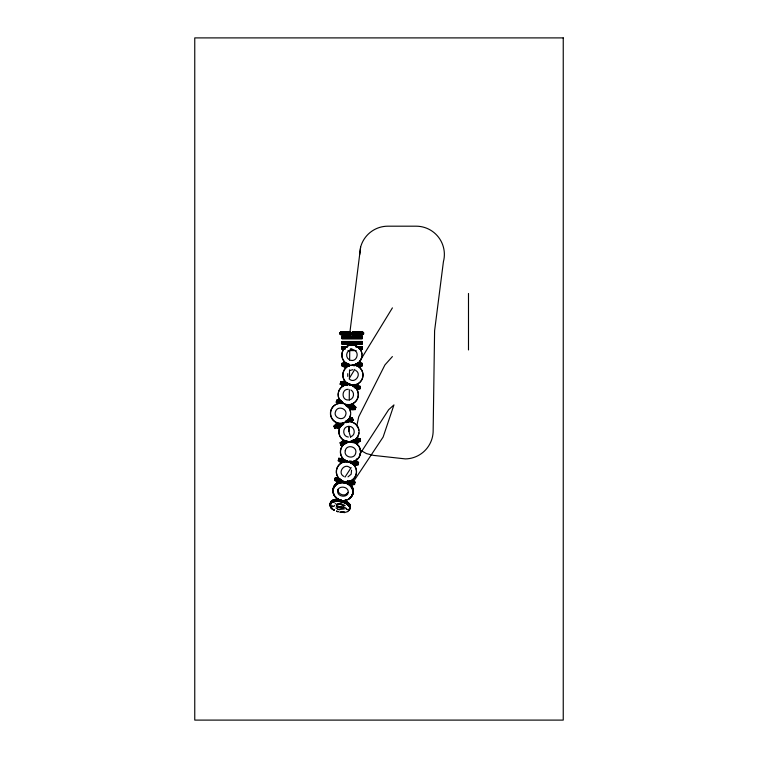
<?xml version="1.0" encoding="UTF-8"?>
<svg xmlns="http://www.w3.org/2000/svg" width="758" height="758" viewBox="0 0 758 758"><rect width="100%" height="100%" fill="white"/><g stroke="black" fill="none" stroke-linecap="round" stroke-linejoin="round"><path stroke-width="1.14" d="M350.651 437.489L348.926 431.406L348.974 426.792M349.239 400.252L349.343 389.754M349.542 369.857L349.457 378.09L354.81 369.345M349.637 360.448L349.732 351.039M359.984 449.977L366.417 453.578L373.561 455.397L405.378 458.903A28.245 28.245 0 0 0 433.159 430.212L434.599 330.734L443.411 261.737A28.245 28.245 0 0 0 416.133 226.187L387.888 226.187A28.245 28.245 0 0 0 360.609 247.117L349.912 332.222M345.26 507.727C347.448 512.493 351.977 507.547 349.969 504.752M360.609 247.117L359.671 254.612M347.733 373.647L347.733 376.423M340.693 500.886C339.783 500.716 340.674 501.483 340.522 500.687M340.2 500.706L340.598 500.867M341.678 501L342.199 501.057M341.943 500.839L341.943 501.398L341.811 500.905M330.678 504.525L330.763 503.994M344.445 482.827L344.473 482.656A10.025 8.831 11.6 0 1 352.1 495.372M345.809 482.903L346.198 482.969M335.841 480.771L337.869 482.562M337.916 489.365C337.215 493.098 342.824 496.623 346.378 494.169M357.492 462.058L357.549 461.48M356.81 425.835L358.686 416.862L384.922 364.939L392.407 356.573M341.356 384.581L342.815 386.239M349.921 508.637L349.798 508.609A10.025 5.145 11.6 0 0 340.797 501.616A10.025 5.145 11.6 0 0 330.128 504.79C329.351 507.083 334.818 506.96 334.648 505.501M349.864 508.305A10.025 5.145 11.6 0 0 340.854 501.313A10.025 5.145 11.6 0 0 330.194 504.487L331.502 500.962M339.982 500.735L340.569 501.019M356.857 465.156L355.474 465.459A2.236 2.236 0 0 1 354.356 465.516M353.285 484.807L351.864 485.148A2.236 2.236 0 0 1 351.314 485.243M336.467 477.711L336.988 477.521M352.517 421.078L352.063 421.59M344.037 440.265L346.491 441.09M338.352 399.703L338.892 399.618M353.787 409.775L351.883 409.86L350.414 409.045M359.917 360.998L392.417 307.871M345.004 477.114L351.172 467.591M357.037 458.524L355.824 460.39L357.189 461.243M359.463 454.781L388.674 409.68L393.961 404.905L383.122 437.053L353.825 481.074M361.092 366.484L359.823 367.061M348.111 492.349L346.368 494.178M342.18 441.658L342.872 441.042M334.979 424.745L336.959 423.248M346.018 382.25L350.547 384.666L355.682 384.495M332.914 505.937L331.085 505.899M340.351 399.873L342.104 401.768M358.979 442.293L358.363 442.691A2.236 2.236 0 0 1 356.241 443.127M336.097 423.959L336.997 423.551M338.94 427.777L337.594 428.213M339.129 428.005L337.727 428.507M351.087 436.627C356.023 434.751 354.839 426.745 349.58 426.375M358.525 389.242L357.122 389.432A2.236 2.236 0 0 1 356.563 389.517M345.837 443.25L344.293 444.017L345.856 443.297M355.805 464.976L355.369 465.175A1.914 1.914 0 0 1 354.412 465.223M352.205 484.665L351.769 484.864A1.914 1.914 0 0 1 351.295 484.949M348.007 476.848L351.162 474.233L351.551 470.14M343.109 362.703L344.331 362.182M333.795 426.1L339.745 423.371M347.401 419.866L352.243 417.649M333.852 426.233L340.503 423.191M347.467 419.998L352.299 417.791M334.003 426.565L340.683 423.504M345.402 421.344L352.451 418.113M334.06 426.697L343.099 422.557M345.459 421.476L352.517 418.245M334.259 427.133L352.716 418.681M334.439 427.512L343.469 423.371M345.837 422.291L352.887 419.06M334.638 427.938L343.668 423.807M346.027 422.727L347.552 422.026M348.244 421.713L353.086 419.496M334.695 428.081L342.948 424.3M348.31 421.846L353.143 419.629M334.846 428.403L343.09 424.632M350.376 421.296L353.294 419.96M334.903 428.535L341.593 425.484M350.442 421.429L353.361 420.093M344.331 508.997L339.518 509.461M348.026 511.517L344.066 512.692M349.665 399.826C354.138 398.784 354.971 392.094 350.897 389.982M350.556 349.883C346.074 350.897 345.203 357.577 349.258 359.709M350.234 370.387L352.915 369.667M343.099 381.71L345.004 381.691M335.68 503.644L335.112 503.852M336.438 504.496L340.314 504.43L343.952 505.965M343.905 506.894L340.029 506.96L336.41 505.434M348.178 426.394C342.161 427.01 342.313 436.608 348.339 437.034M340.124 442.606L347.316 441.128M354.791 439.602L360.003 438.531M340.152 442.757L347.353 441.279M352.461 440.227L360.031 438.674M340.228 443.108L347.42 441.63M352.498 440.587L360.097 439.024M340.257 443.25L347.448 441.772M350.831 441.08L360.135 439.166M340.351 443.714L350.111 441.743M350.926 441.544L360.23 439.64M340.437 444.131L347.628 442.653M350.158 442.132L360.306 440.047M340.531 444.595L345.383 443.601M352.811 442.075L360.41 440.512M340.56 444.738L343.412 444.15M352.84 442.217L360.438 440.663M340.636 445.088L343.488 444.501M352.906 442.568L360.505 441.014M340.664 445.24L343.516 444.652M352.944 442.719L360.543 441.156M344.663 507.746L339.878 507.841L336.675 506.751M348.206 389.28C341.318 389.072 341.394 400.319 348.282 400.016M352.915 364.882L350.291 365.233A10.148 10.148 0 0 0 350.291 384.837M351.939 365.214L354.573 364.863A10.148 10.148 0 0 0 360.258 349.239A10.148 10.148 0 0 0 343.63 349.239A10.148 10.148 0 0 0 349.315 364.863M345.913 367.232L344.776 367.232M343.166 381.274L345.155 381.426M337.13 503.795L338.722 503.757M343.222 507.595L336.846 506.363M343.867 440.54L341.261 441.772L341.28 442.369M349.012 333.975L349.59 333.956M352.944 334.306L353.645 334.25M343.639 507.832L339.935 507.633L336.391 506.429M340.816 331.815L350.404 331.815M352.934 331.815L362.523 331.815M340.569 331.852L350.651 331.852M352.688 331.852L362.769 331.852M340.607 332.004L350.622 332.004M352.726 332.004L362.731 332.004M341.763 332.279L349.457 332.279M353.882 332.279L361.575 332.279M339.726 332.61L351.494 332.61M351.845 332.535L363.613 332.61M339.726 332.885L351.494 332.8M351.845 332.8L363.613 332.8M339.726 333.141L351.494 333.141M351.845 333.141L363.613 333.141M339.726 333.359L351.494 333.359M351.845 333.359L363.613 333.359M339.726 333.615L351.494 333.615M351.845 333.7L363.613 333.615M339.726 333.89L351.494 333.89M351.845 333.89L363.613 333.89M339.726 333.965L351.494 333.965M351.845 333.965L363.613 333.965M340.607 334.496L350.622 334.496M352.726 334.496L362.731 334.496M340.569 334.648L350.651 334.648M352.688 334.648L362.769 334.648M340.816 334.685L350.404 334.685M352.934 334.685L362.523 334.685M341.924 336.088L362.22 336.088M341.924 336.23L362.22 336.23M341.924 336.59L362.22 336.59M341.924 336.741L362.22 336.741M341.924 337.215L362.22 337.215M341.924 337.632L362.22 337.632M341.924 338.115L362.22 338.115M341.924 338.257L362.22 338.257M341.924 338.618L362.22 338.618M341.924 338.769L362.22 338.769M341.924 341.479L362.22 341.479M341.924 341.631L362.22 341.631M341.924 341.991L362.22 341.991M341.924 342.142L362.22 342.142M341.924 342.616L362.22 342.616M341.924 343.033L362.22 343.033M341.924 343.507L362.22 343.507M341.924 343.658L362.22 343.658M341.924 344.018L362.22 344.018M341.924 344.17L362.22 344.17M341.924 346.567L347.069 346.567M355.521 346.567L362.22 346.567M341.924 346.719L347.069 346.719M355.521 346.719L362.22 346.719M341.924 347.079L347.069 347.079M357.084 347.079L362.22 347.079M341.924 347.23L347.069 347.23M357.084 347.23L362.22 347.23M341.924 347.704L344.994 347.704M359.159 347.704L362.22 347.704M341.924 348.121L344.994 348.121M359.159 348.121L362.22 348.121M341.924 348.595L344.899 348.595M359.159 348.595L362.22 348.595M341.924 348.746L344.899 348.746M359.159 348.746L362.22 348.746M341.924 349.106L344.899 349.106M350.329 349.106L352.072 349.106M360.751 349.106L362.22 349.106M341.924 349.249L344.899 349.249M350.329 349.249L352.072 349.249M360.751 349.249L362.22 349.249M352.072 350.3L354.185 350.3M348.007 350.594L356.146 350.594M341.924 363.281L347.069 363.281M357.084 363.281L362.22 363.281M341.924 363.433L347.069 363.433M357.084 363.433L362.22 363.433M341.924 363.783L348.68 363.783M355.521 363.783L362.22 363.783M341.924 363.935L348.68 363.935M355.521 363.935L362.22 363.935M341.924 364.409L349.485 364.409M354.668 364.409L362.22 364.409M341.924 364.825L349.485 364.825M354.668 364.825L362.22 364.825M341.924 365.309L349.485 365.309M354.668 365.309L362.22 365.309M341.924 365.451L349.485 365.451M354.668 365.451L362.22 365.451M341.924 365.811L349.485 365.811M357.084 365.811L362.22 365.811M341.924 365.962L349.485 365.962M357.084 365.962L362.22 365.962M352.195 404.582L353.825 405.009M352.252 404.886L353.645 405.246M353.219 365.621L354.877 365.726M349.002 461.252L350.717 461.366M348.993 461.309L350.717 461.423M338.494 503.805L340.389 503.966M341.849 507.585L338.163 506.865M350.556 360.249C357.141 362.286 360.059 351.409 353.332 349.883M342.426 445.619L341.924 445.477M343.999 482.571L344.663 482.675M345.591 482.846L346.292 482.979M344.056 482.761L344.577 482.855M338.741 458.202L343.592 459.196M353.408 461.215L358.61 462.285M338.712 458.353L343.564 459.348M353.37 461.357L358.581 462.427M338.636 458.704L345.051 460.021M350.916 461.224L358.515 462.778M338.608 458.846L345.023 460.163M350.888 461.366L358.487 462.93M338.513 459.31L347.401 461.139M349.087 461.48L358.382 463.394M338.428 459.718L347.316 461.546M349.002 461.897L358.307 463.801M338.333 460.191L347.221 462.01M348.907 462.361L358.174 464.417M338.229 460.684L344.644 462.001M350.509 463.204L358.108 464.768M338.201 460.836L343.052 461.83M350.48 463.356L358.079 464.91M335.188 477.9L340.039 478.895M349.855 480.913L355.066 481.984M335.159 478.042L340.01 479.037M349.826 481.055L355.038 482.126M335.083 478.393L341.498 479.71M347.363 480.913L354.962 482.476M335.055 478.544L341.47 479.861M347.335 481.065L354.934 482.619M334.96 479.009L342.161 480.487M347.24 481.529L354.839 483.092M334.875 479.416L342.076 480.894M347.155 481.936L354.753 483.5M334.78 479.89L341.981 481.358M347.856 482.571L354.659 483.964M334.752 480.032L341.943 481.51M347.827 482.713L354.63 484.116M334.676 480.382L341.091 481.7M349.343 483.396L354.555 484.466M334.648 480.525L339.499 481.519M349.315 483.538L354.526 484.608M358.117 438.096L358.79 438.323M340.749 381.681L347.903 383.387M352.972 384.6L360.486 386.391M340.721 381.833L350.376 384.135M352.906 384.732L360.457 386.533M340.636 382.174L350.3 384.477M352.83 385.083L360.372 386.883M340.598 382.326L350.262 384.628M352.792 385.225L360.334 387.025M340.484 382.79L360.23 387.49M340.389 383.188L347.543 384.893M352.584 386.097L360.126 387.897M340.285 383.652L347.429 385.358M353.266 386.751L360.022 388.361M340.247 383.804L347.391 385.5M354.81 387.272L359.984 388.503M340.162 384.145L344.985 385.301M354.725 387.622L359.898 388.854M340.134 384.297L344.947 385.443M354.697 387.764L359.87 388.996M340.408 503.757L342.265 504.241M340.361 504.032L342.18 504.515M341.422 462.56L340.531 462.134M341.356 462.854L339.669 461.887M345.686 460.419L347.316 460.968M361.045 362.703L359.823 362.182M337.149 399.712L341.924 401.617M348.983 404.44L355.995 407.245M337.102 399.845L341.867 401.759M348.926 404.582L355.938 407.387M336.912 400.319L343.175 402.82M347.136 404.412L355.748 407.851M336.732 400.764L342.995 403.265M344.53 403.881L355.578 408.297M336.58 401.153L342.843 403.654M344.369 404.27L355.417 408.685M336.4 401.588L341.166 403.502M345.819 405.359L355.246 409.131M336.344 401.731L341.109 403.635M345.762 405.502L355.189 409.263M336.211 402.062L339.053 403.199M346.434 406.155L355.057 409.595M336.154 402.204L338.997 403.341M346.387 406.297L355 409.737M342.019 504.402L343.507 505.027M338.153 509.101L335.898 507.945M344.331 367.061L343.061 366.484M351.447 409.434L350.651 408.865M353.607 480.932L352.83 480.439M343.952 504.961L345.165 505.671M337.452 482.107L336.874 481.662M355.834 460.712L356.554 461.328M342.967 385.983L342.237 385.329M350.063 467.79C344.445 462.333 336.903 472.973 343.914 476.469M355.597 370.387C362.476 374.149 354.536 384.495 349.125 378.829M354.232 405.397L354.801 405.975M346.444 508.248L346.719 508.77M348.86 426.138L348.926 431.406M468.491 293.469L468.491 349.95M358.155 442.464A1.914 1.914 0 0 1 357.293 442.89M357.179 384.524A1.914 1.914 0 0 1 357.634 384.694M357.245 384.24A2.236 2.236 0 0 1 358.24 384.761M356.885 389.574A10.025 10.025 0 0 1 350.907 404.308M350.054 404.507A10.025 10.025 0 0 1 345.714 404.346M343.289 403.36A10.025 10.025 0 0 1 341.849 402.365M341.204 401.787A10.025 10.025 0 0 1 338.362 392.976M338.542 392.123A10.025 10.025 0 0 1 347.306 384.666M349.05 384.657A10.025 10.025 0 0 1 350.774 384.95M353.2 385.936A10.025 10.025 0 0 1 356.412 388.845M353.256 385.822A10.148 10.148 0 0 1 345.686 404.469M343.232 403.474A10.148 10.148 0 0 1 348.178 384.505M349.059 384.533A10.148 10.148 0 0 1 350.802 384.827M362.788 373.287A10.025 10.025 0 0 1 360.003 382.117M359.358 382.705A10.025 10.025 0 0 1 352.915 385.055M350.319 384.713A10.025 10.025 0 0 1 348.68 384.116M347.903 383.709A10.025 10.025 0 0 1 346.472 382.705M345.828 382.117A10.025 10.025 0 0 1 347.173 366.825M347.903 366.351A10.025 10.025 0 0 1 350.319 365.356M353.787 365.053A10.025 10.025 0 0 1 362.599 372.443M353.796 364.92A10.148 10.148 0 0 1 363.054 375.475A10.148 10.148 0 0 1 352.915 385.178M350.518 414.522A10.025 10.025 0 0 1 345.326 422.187M343.734 422.879A10.025 10.025 0 0 1 342.029 423.286M339.413 423.324A10.025 10.025 0 0 1 335.803 404.554M336.59 404.175A10.025 10.025 0 0 1 341.716 403.417M344.255 404.052A10.025 10.025 0 0 1 350.48 411.907M344.303 403.938A10.148 10.148 0 0 1 345.392 422.301M343.772 423.002A10.148 10.148 0 0 1 330.469 414.408A10.148 10.148 0 0 1 341.735 403.284M350.982 441.876A10.025 10.025 0 0 1 360.476 452.81A10.025 10.025 0 0 1 349.125 461.811M347.429 461.423A10.025 10.025 0 0 1 347.534 442.312M350.992 441.743A10.148 10.148 0 0 1 360.6 452.82A10.148 10.148 0 0 1 349.116 461.935M347.391 461.546A10.148 10.148 0 0 1 347.496 442.189M349.485 462.181A10.025 10.025 0 0 1 347.676 481.671M344.198 481.501A10.025 10.025 0 0 1 340.276 479.643M339.612 479.075A10.025 10.025 0 0 1 340.361 463.744M341.081 463.242A10.025 10.025 0 0 1 343.459 462.153M344.303 461.935A10.025 10.025 0 0 1 347.78 461.793M348.671 461.83A10.148 10.148 0 0 1 354.062 478.402A10.148 10.148 0 0 1 336.912 475.285A10.148 10.148 0 0 1 347.799 461.669M358.913 432.856A10.025 10.025 0 0 1 350.423 441.62M347.808 441.658A10.025 10.025 0 0 1 340.143 436.466M339.764 435.679A10.025 10.025 0 0 1 342.739 423.845M344.985 422.5A10.025 10.025 0 0 1 350.111 421.751M350.973 421.884A10.025 10.025 0 0 1 358.875 430.241M344.928 422.386A10.148 10.148 0 0 1 358.724 428.924A10.148 10.148 0 0 1 350.442 441.743L347.789 441.781A10.148 10.148 0 0 1 342.654 423.75M352.792 493.42A10.025 8.831 11.6 0 1 347.306 499.759M346.51 500.034A10.025 8.831 11.6 0 1 344.833 500.384M334.865 496.443A10.025 8.831 11.6 0 0 338.873 499.513A10.148 8.944 11.6 0 1 335.481 485.205A10.148 8.944 11.6 0 1 351.75 487.584A10.148 8.944 11.6 0 1 344.862 500.498M334.382 495.77A10.025 8.831 11.6 0 1 333.624 494.349M333.018 492.065A10.025 8.831 11.6 0 1 341.905 482.723A10.025 8.831 11.6 0 1 352.858 491.108M341.356 500.394A10.148 8.944 11.6 0 1 339.641 499.929M336.637 497.978A10.148 8.944 11.6 0 1 335.159 485.281A10.148 8.944 11.6 0 1 349.362 484.589A10.148 8.944 11.6 0 1 350.85 497.295M350.262 497.854A10.148 8.944 11.6 0 1 348.936 498.821M346.614 499.835A10.148 8.944 11.6 0 1 344.918 500.195M334.382 495.306A10.148 8.944 11.6 0 1 336.647 483.831A10.148 8.944 11.6 0 1 349.855 484.732A10.148 8.944 11.6 0 1 351.418 496.471M347.259 482.562A10.148 8.944 11.6 0 1 351.513 495.988M333.103 491.07A10.148 8.944 11.6 0 1 344.738 481.775M333.283 488.815A10.025 8.831 11.6 0 1 344.701 481.955M347.202 482.732A10.025 8.831 11.6 0 1 352.982 492.482M350.935 496.878A10.148 8.944 11.6 0 1 349.703 497.949M334.43 495.107A10.148 8.944 11.6 0 1 333.653 493.666M333.037 491.355A10.148 8.944 11.6 0 1 344.672 482.069A10.148 8.944 11.6 0 1 352.309 494.946M336.704 497.968A10.025 8.831 11.6 0 1 334.913 496.206M334.43 495.543A10.025 8.831 11.6 0 1 333.672 494.112M333.065 491.838A10.025 8.831 11.6 0 1 344.558 482.666M345.629 481.813A10.148 8.944 11.6 0 1 351.551 495.817M333.207 488.559A10.148 8.944 11.6 0 1 344.767 481.614M333.198 489.232A10.025 8.831 11.6 0 1 345.885 482.685A10.025 8.831 11.6 0 1 352.157 495.088M333.236 489.043A10.025 8.831 11.6 0 1 345.932 482.495A10.025 8.831 11.6 0 1 352.195 494.889M333.34 488.512A10.025 8.831 11.6 0 1 344.767 481.652M347.259 482.429A10.025 8.831 11.6 0 1 352.309 494.368M361.926 355.938A10.025 10.025 0 0 1 360.619 360.078M360.154 360.808A10.025 10.025 0 0 1 354.536 364.74M349.353 364.74A10.025 10.025 0 0 1 344.265 348.623M344.862 347.979A10.025 10.025 0 0 1 353.683 345.193M354.536 345.383A10.025 10.025 0 0 1 361.926 354.194M344.17 512.048A10.025 5.145 11.6 0 1 341.716 512.095A10.148 5.211 11.6 0 0 344.217 512.124A10.025 5.145 11.6 0 1 339.972 512.048M334.335 510.143A10.025 5.145 11.6 0 1 331.038 507.585M334.306 510.267A10.025 5.145 11.6 0 1 331.009 507.708M330.109 504.913A10.025 5.145 11.6 0 1 342.048 502.033A10.025 5.145 11.6 0 1 349.23 509.982M344.198 512.247A10.148 5.211 11.6 0 1 339.972 512.114M334.24 510.314A10.148 5.211 11.6 0 1 330.895 507.718M330.1 506.287A10.148 5.211 11.6 0 1 340.778 501.673A10.148 5.211 11.6 0 1 349.343 510.02M349.372 509.897A10.148 5.211 11.6 0 1 348.178 510.939M338.267 511.659A10.148 5.211 11.6 0 1 336.58 511.167M334.259 510.191A10.148 5.211 11.6 0 1 330.924 507.595M330.128 506.164A10.148 5.211 11.6 0 1 339.499 501.341A10.148 5.211 11.6 0 1 349.931 508.627M330.45 504.582A10.148 5.211 11.6 0 1 341.128 499.967M349.694 508.315A10.148 5.211 11.6 0 0 343.677 500.65A10.025 5.145 11.6 0 1 350.158 506.903M330.573 504.591A10.025 5.145 11.6 0 1 341.119 500.034M343.639 500.697A10.025 5.145 11.6 0 1 350.13 507.026M332.392 508.665A10.148 5.211 11.6 0 1 330.981 507.291M330.071 504.458A10.148 5.211 11.6 0 1 342.161 501.54A10.148 5.211 11.6 0 1 349.429 509.594M332.487 508.637A10.025 5.145 11.6 0 1 331.094 507.282M330.251 503.587A10.148 5.211 11.6 0 1 341.043 500.375A10.148 5.211 11.6 0 1 350.168 507.453M330.602 504.468A10.025 5.145 11.6 0 1 338.57 499.588M330.479 504.458A10.148 5.211 11.6 0 1 338.551 499.522M343.706 500.517A10.148 5.211 11.6 0 1 349.722 508.192M330.545 504.155A10.148 5.211 11.6 0 1 338.608 499.219M349.779 507.888A10.148 5.211 11.6 0 0 344.568 500.517A10.025 5.145 11.6 0 1 349.665 507.851M330.299 503.956A10.025 5.145 11.6 0 1 340.967 500.782A10.148 5.211 11.6 0 1 350.101 507.803M349.978 507.775A10.025 5.145 11.6 0 0 340.967 500.782A10.148 5.211 11.6 0 0 330.175 503.937M330.374 503.606A10.025 5.145 11.6 0 1 341.034 500.432A10.025 5.145 11.6 0 1 350.044 507.424M339.556 509.774A10.025 5.145 11.6 0 1 337.85 509.367M330.659 504.165A10.025 5.145 11.6 0 1 338.636 499.285M337.661 490.606C336.637 496.926 347.259 498.214 348.187 492.709C349.22 486.39 338.599 485.101 337.661 490.606M345.26 450.688C343.478 457.358 354.45 459.85 355.729 453.076C357.511 446.405 346.539 443.913 345.26 450.688M335.576 411.395C332.8 417.705 343.26 421.846 345.553 415.346C348.339 409.036 337.869 404.886 335.576 411.395M342.417 424.622L340.721 426.574L343.876 423.694L342.417 424.622M563.241 37.9L194.759 37.9L194.759 720.1L563.241 720.1L563.241 37.9M336.599 511.233A10.025 5.145 11.6 0 0 338.257 511.716A10.148 5.211 11.6 0 1 336.552 511.29"/></g></svg>
